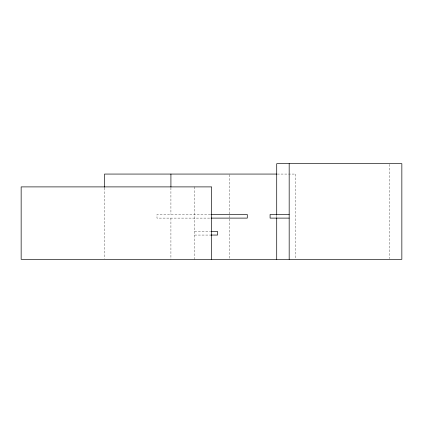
<?xml version="1.0" encoding="UTF-8"?>
<svg xmlns="http://www.w3.org/2000/svg" width="423" height="423" viewBox="0 0 423 423"><rect width="100%" height="100%" fill="white"/><g stroke="black" fill="none" stroke-linecap="round" stroke-linejoin="round"><path stroke-width="0.32" stroke-dasharray="2.12 1.59" d="M277.298 174.065L295.799 174.065L295.799 259.315M210.416 214.509L156.981 214.509L156.981 218.109L210.416 218.109M194.596 231.46L210.353 231.46M194.596 235.061L211.664 235.061M389.604 164.346L389.604 258.654M276.716 215.111L276.716 217.512M229.816 174.725L229.816 218.342M229.816 219.003L229.816 258.654M194.596 186.897L194.596 259.315M170.918 187.764L170.918 214.509M170.918 218.109L170.918 259.315M104.529 187.939L104.529 258.654"/><path stroke-width="0.63" d="M276.663 174.065L104.529 174.065L104.529 187.278M211.035 214.509L247.286 214.509L247.286 218.109L211.035 218.109M289.173 214.509L270.086 214.509L270.086 218.109L289.173 218.109M210.992 231.46L217.554 231.46L217.554 235.061L210.992 235.061M289.173 163.685L289.173 259.315M276.716 214.509L276.716 163.685L401.85 163.685L401.85 259.315L21.15 259.315L21.15 186.897L211.664 186.897L211.664 259.315M276.716 217.766L276.716 259.315M170.918 174.065L170.918 187.109"/></g></svg>
